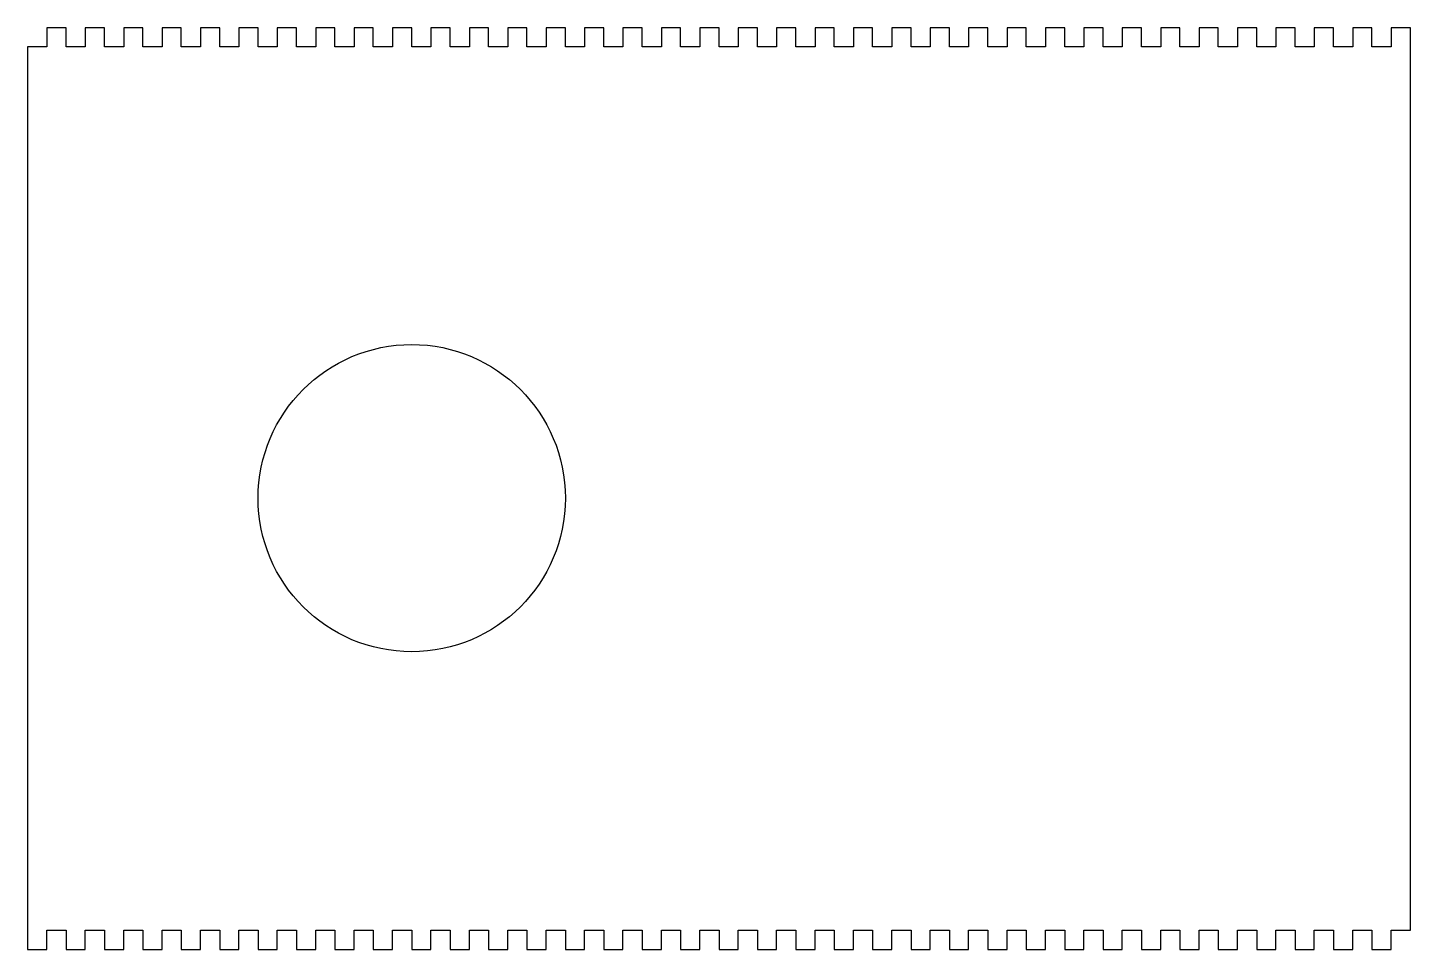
# Model space of a CAD drawing. Header units: inches. Extents: x 0 to 18, y -12 to 0.
import ezdxf

# ---------------------------------------------------------------- set-up
doc = ezdxf.new("R2010")
doc.units = ezdxf.units.IN
doc.layers.get('0').update_dxf_attribs({"linetype": 'CONTINUOUS'})

msp = doc.modelspace()

# ---------------------------------------------------------------- linework, layer by layer
for p, q in [((0.5, 0), (0.25, 0)), ((0.25, 0), (0.25, -0.25)), ((0.5, -0.25), (0.5, 0)), ((1, 0), (0.75, 0)), ((0.75, 0), (0.75, -0.25)), ((1, -0.25), (1, 0)), ((1.5, 0), (1.25, 0)), ((1.25, 0), (1.25, -0.25)), ((1.5, -0.25), (1.5, 0)), ((2, 0), (1.75, 0)), ((1.75, 0), (1.75, -0.25)), ((2, -0.25), (2, 0)), ((2.5, 0), (2.25, 0)), ((2.25, 0), (2.25, -0.25)), ((2.5, -0.25), (2.5, 0)), ((3, 0), (2.75, 0)), ((2.75, 0), (2.75, -0.25)), ((3, -0.25), (3, 0)), ((3.5, 0), (3.25, 0)), ((3.25, 0), (3.25, -0.25)), ((3.5, -0.25), (3.5, 0)), ((4, 0), (3.75, 0)), ((3.75, 0), (3.75, -0.25)), ((4, -0.25), (4, 0)), ((4.5, 0), (4.25, 0)), ((4.25, 0), (4.25, -0.25)), ((4.5, -0.25), (4.5, 0)), ((5, 0), (4.75, 0)), ((4.75, 0), (4.75, -0.25)), ((5, -0.25), (5, 0)), ((5.5, 0), (5.25, 0)), ((5.25, 0), (5.25, -0.25)), ((5.5, -0.25), (5.5, 0)), ((6, 0), (5.75, 0)), ((5.75, 0), (5.75, -0.25)), ((6, -0.25), (6, 0)), ((6.5, 0), (6.25, 0)), ((6.25, 0), (6.25, -0.25)), ((6.5, -0.25), (6.5, 0)), ((7, 0), (6.75, 0)), ((6.75, 0), (6.75, -0.25)), ((7, -0.25), (7, 0)), ((7.5, 0), (7.25, 0)), ((7.25, 0), (7.25, -0.25)), ((7.5, -0.25), (7.5, 0)), ((8, 0), (7.75, 0)), ((7.75, 0), (7.75, -0.25)), ((8, -0.25), (8, 0)), ((8.5, 0), (8.25, 0)), ((8.25, 0), (8.25, -0.25)), ((8.5, -0.25), (8.5, 0)), ((9, 0), (8.75, 0)), ((8.75, 0), (8.75, -0.25)), ((9, -0.25), (9, 0)), ((9.5, 0), (9.25, 0)), ((9.25, 0), (9.25, -0.25)), ((9.5, -0.25), (9.5, 0)), ((10, 0), (9.75, 0)), ((9.75, 0), (9.75, -0.25)), ((10, -0.25), (10, 0)), ((10.5, 0), (10.25, 0)), ((10.25, 0), (10.25, -0.25)), ((10.5, -0.25), (10.5, 0)), ((11, 0), (10.75, 0)), ((10.75, 0), (10.75, -0.25)), ((11, -0.25), (11, 0)), ((11.5, 0), (11.25, 0)), ((11.25, 0), (11.25, -0.25)), ((11.5, -0.25), (11.5, 0)), ((12, 0), (11.75, 0)), ((11.75, 0), (11.75, -0.25)), ((12, -0.25), (12, 0)), ((12.5, 0), (12.25, 0)), ((12.25, 0), (12.25, -0.25)), ((12.5, -0.25), (12.5, 0)), ((13, 0), (12.75, 0)), ((12.75, 0), (12.75, -0.25)), ((13, -0.25), (13, 0)), ((13.5, 0), (13.25, 0)), ((13.25, 0), (13.25, -0.25)), ((13.5, -0.25), (13.5, 0)), ((14, 0), (13.75, 0)), ((13.75, 0), (13.75, -0.25)), ((14, -0.25), (14, 0)), ((14.5, 0), (14.25, 0)), ((14.25, 0), (14.25, -0.25)), ((14.5, -0.25), (14.5, 0)), ((15, 0), (14.75, 0)), ((14.75, 0), (14.75, -0.25)), ((15, -0.25), (15, 0)), ((15.5, 0), (15.25, 0)), ((15.25, 0), (15.25, -0.25)), ((15.5, -0.25), (15.5, 0)), ((16, 0), (15.75, 0)), ((15.75, 0), (15.75, -0.25)), ((16, -0.25), (16, 0)), ((16.5, 0), (16.25, 0)), ((16.25, 0), (16.25, -0.25)), ((16.5, -0.25), (16.5, 0)), ((17, 0), (16.75, 0)), ((16.75, 0), (16.75, -0.25)), ((17, -0.25), (17, 0)), ((17.5, 0), (17.25, 0)), ((17.25, 0), (17.25, -0.25)), ((17.5, -0.25), (17.5, 0)), ((18, 0), (17.75, 0)), ((17.75, 0), (17.75, -0.25)), ((18, -0.25), (18, 0)), ((0, -0.25), (0, -12)), ((0.25, -0.25), (0, -0.25)), ((0.75, -0.25), (0.5, -0.25)), ((1.25, -0.25), (1, -0.25)), ((1.75, -0.25), (1.5, -0.25)), ((2.25, -0.25), (2, -0.25)), ((2.75, -0.25), (2.5, -0.25)), ((3.25, -0.25), (3, -0.25)), ((3.75, -0.25), (3.5, -0.25)), ((4.25, -0.25), (4, -0.25)), ((4.75, -0.25), (4.5, -0.25)), ((5.25, -0.25), (5, -0.25)), ((5.75, -0.25), (5.5, -0.25)), ((6.25, -0.25), (6, -0.25)), ((6.75, -0.25), (6.5, -0.25)), ((7.25, -0.25), (7, -0.25)), ((7.75, -0.25), (7.5, -0.25)), ((8.25, -0.25), (8, -0.25)), ((8.75, -0.25), (8.5, -0.25)), ((9.25, -0.25), (9, -0.25)), ((9.75, -0.25), (9.5, -0.25)), ((10.25, -0.25), (10, -0.25)), ((10.75, -0.25), (10.5, -0.25)), ((11.25, -0.25), (11, -0.25)), ((11.75, -0.25), (11.5, -0.25)), ((12.25, -0.25), (12, -0.25)), ((12.75, -0.25), (12.5, -0.25)), ((13.25, -0.25), (13, -0.25)), ((13.75, -0.25), (13.5, -0.25)), ((14.25, -0.25), (14, -0.25)), ((14.75, -0.25), (14.5, -0.25)), ((15.25, -0.25), (15, -0.25)), ((15.75, -0.25), (15.5, -0.25)), ((16.25, -0.25), (16, -0.25)), ((16.75, -0.25), (16.5, -0.25)), ((17.25, -0.25), (17, -0.25)), ((17.75, -0.25), (17.5, -0.25)), ((18, -11.75), (18, -0.25)), ((0.25, -12), (0.25, -11.75)), ((0.25, -11.75), (0.5, -11.75)), ((0.5, -11.75), (0.5, -12)), ((0.75, -12), (0.75, -11.75)), ((0.75, -11.75), (1, -11.75)), ((1, -11.75), (1, -12)), ((1.25, -12), (1.25, -11.75)), ((1.25, -11.75), (1.5, -11.75)), ((1.5, -11.75), (1.5, -12)), ((1.75, -12), (1.75, -11.75)), ((1.75, -11.75), (2, -11.75)), ((2, -11.75), (2, -12)), ((2.25, -12), (2.25, -11.75)), ((2.25, -11.75), (2.5, -11.75)), ((2.5, -11.75), (2.5, -12)), ((2.75, -12), (2.75, -11.75)), ((2.75, -11.75), (3, -11.75)), ((3, -11.75), (3, -12)), ((3.25, -12), (3.25, -11.75)), ((3.25, -11.75), (3.5, -11.75)), ((3.5, -11.75), (3.5, -12)), ((3.75, -12), (3.75, -11.75)), ((3.75, -11.75), (4, -11.75)), ((4, -11.75), (4, -12)), ((4.25, -12), (4.25, -11.75)), ((4.25, -11.75), (4.5, -11.75)), ((4.5, -11.75), (4.5, -12)), ((4.75, -12), (4.75, -11.75)), ((4.75, -11.75), (5, -11.75)), ((5, -11.75), (5, -12)), ((5.25, -12), (5.25, -11.75)), ((5.25, -11.75), (5.5, -11.75)), ((5.5, -11.75), (5.5, -12)), ((5.75, -12), (5.75, -11.75)), ((5.75, -11.75), (6, -11.75)), ((6, -11.75), (6, -12)), ((6.25, -12), (6.25, -11.75)), ((6.25, -11.75), (6.5, -11.75)), ((6.5, -11.75), (6.5, -12)), ((6.75, -12), (6.75, -11.75)), ((6.75, -11.75), (7, -11.75)), ((7, -11.75), (7, -12)), ((7.25, -12), (7.25, -11.75)), ((7.25, -11.75), (7.5, -11.75)), ((7.5, -11.75), (7.5, -12)), ((7.75, -12), (7.75, -11.75)), ((7.75, -11.75), (8, -11.75)), ((8, -11.75), (8, -12)), ((8.25, -12), (8.25, -11.75)), ((8.25, -11.75), (8.5, -11.75)), ((8.5, -11.75), (8.5, -12)), ((8.75, -12), (8.75, -11.75)), ((8.75, -11.75), (9, -11.75)), ((9, -11.75), (9, -12)), ((9.25, -12), (9.25, -11.75)), ((9.25, -11.75), (9.5, -11.75)), ((9.5, -11.75), (9.5, -12)), ((9.75, -12), (9.75, -11.75)), ((9.75, -11.75), (10, -11.75)), ((10, -11.75), (10, -12)), ((10.25, -12), (10.25, -11.75)), ((10.25, -11.75), (10.5, -11.75)), ((10.5, -11.75), (10.5, -12)), ((10.75, -12), (10.75, -11.75)), ((10.75, -11.75), (11, -11.75)), ((11, -11.75), (11, -12)), ((11.25, -12), (11.25, -11.75)), ((11.25, -11.75), (11.5, -11.75)), ((11.5, -11.75), (11.5, -12)), ((11.75, -12), (11.75, -11.75)), ((11.75, -11.75), (12, -11.75)), ((12, -11.75), (12, -12)), ((12.25, -12), (12.25, -11.75)), ((12.25, -11.75), (12.5, -11.75)), ((12.5, -11.75), (12.5, -12)), ((12.75, -12), (12.75, -11.75)), ((12.75, -11.75), (13, -11.75)), ((13, -11.75), (13, -12)), ((13.25, -12), (13.25, -11.75)), ((13.25, -11.75), (13.5, -11.75)), ((13.5, -11.75), (13.5, -12)), ((13.75, -12), (13.75, -11.75)), ((13.75, -11.75), (14, -11.75)), ((14, -11.75), (14, -12)), ((14.25, -12), (14.25, -11.75)), ((14.25, -11.75), (14.5, -11.75)), ((14.5, -11.75), (14.5, -12)), ((14.75, -12), (14.75, -11.75)), ((14.75, -11.75), (15, -11.75)), ((15, -11.75), (15, -12)), ((15.25, -12), (15.25, -11.75)), ((15.25, -11.75), (15.5, -11.75)), ((15.5, -11.75), (15.5, -12)), ((15.75, -12), (15.75, -11.75)), ((15.75, -11.75), (16, -11.75)), ((16, -11.75), (16, -12)), ((16.25, -12), (16.25, -11.75)), ((16.25, -11.75), (16.5, -11.75)), ((16.5, -11.75), (16.5, -12)), ((16.75, -12), (16.75, -11.75)), ((16.75, -11.75), (17, -11.75)), ((17, -11.75), (17, -12)), ((17.25, -12), (17.25, -11.75)), ((17.25, -11.75), (17.5, -11.75)), ((17.5, -11.75), (17.5, -12)), ((17.75, -12), (17.75, -11.75)), ((17.75, -11.75), (18, -11.75)), ((0, -12), (0.25, -12)), ((0.5, -12), (0.75, -12)), ((1, -12), (1.25, -12)), ((1.5, -12), (1.75, -12)), ((2, -12), (2.25, -12)), ((2.5, -12), (2.75, -12)), ((3, -12), (3.25, -12)), ((3.5, -12), (3.75, -12)), ((4, -12), (4.25, -12)), ((4.5, -12), (4.75, -12)), ((5, -12), (5.25, -12)), ((5.5, -12), (5.75, -12)), ((6, -12), (6.25, -12)), ((6.5, -12), (6.75, -12)), ((7, -12), (7.25, -12)), ((7.5, -12), (7.75, -12)), ((8, -12), (8.25, -12)), ((8.5, -12), (8.75, -12)), ((9, -12), (9.25, -12)), ((9.5, -12), (9.75, -12)), ((10, -12), (10.25, -12)), ((10.5, -12), (10.75, -12)), ((11, -12), (11.25, -12)), ((11.5, -12), (11.75, -12)), ((12, -12), (12.25, -12)), ((12.5, -12), (12.75, -12)), ((13, -12), (13.25, -12)), ((13.5, -12), (13.75, -12)), ((14, -12), (14.25, -12)), ((14.5, -12), (14.75, -12)), ((15, -12), (15.25, -12)), ((15.5, -12), (15.75, -12)), ((16, -12), (16.25, -12)), ((16.5, -12), (16.75, -12)), ((17, -12), (17.25, -12)), ((17.5, -12), (17.75, -12))]:
    msp.add_line(p, q)
msp.add_circle((5, -6.125), 2)

doc.saveas('drawing.dxf')
